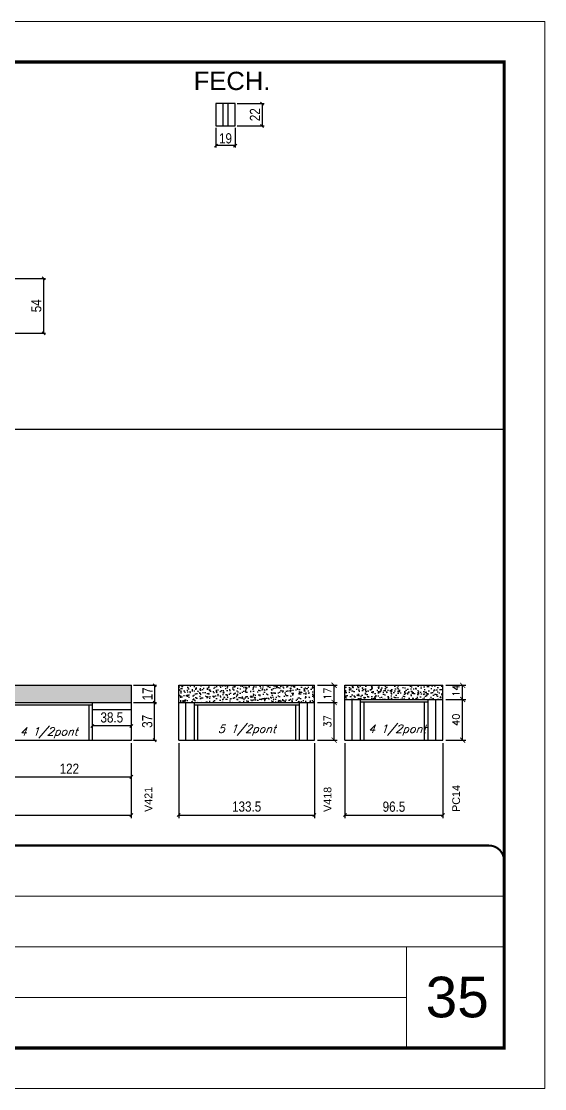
# Model space of a CAD drawing. Extents: x -3394 to 16474, y -5031 to 14397.
# Drawn here: x 8412 to 8927, y 4158 to 5208 of the extents above; entities that cross this region are included whole.
import ezdxf

# ---------------------------------------------------------------- set-up
doc = ezdxf.new("R2010")
doc.units = 0
doc.linetypes.add('CONTINUO', pattern=[0])
doc.linetypes.add('DASHED', pattern=[0.75, 0.5, -0.25])
doc.layers.get('0').update_dxf_attribs({"linetype": 'CONTINUOUS'})
doc.layers.get('Defpoints').update_dxf_attribs({"linetype": 'CONTINUOUS'})
for name, color, linetype, lineweight in [('CARIMBO', 255, 'CONTINUOUS', 9), ('Folhas', 255, 'CONTINUOUS', 9), ('SARRAFO DE PRESSAO', 251, 'DASHED', 9)]:
    doc.layers.add(name, color=color, linetype=linetype, lineweight=lineweight)
for name, color, linetype in [('COTA', 241, 'CONTINUOUS'), ('NOMENCLATURA', 7, 'CONTINUOUS'), ('Painéis', 200, 'CONTINUOUS'), ('SARR_2.2x7', 40, 'CONTINUOUS'), ('SARR_3.5x7', 81, 'CONTINUOUS'), ('texto', 7, 'CONTINUOUS')]:
    doc.layers.add(name, color=color, linetype=linetype)
doc.styles.add('ARIAL', font='arial.ttf')
doc.styles.add('COTA TECNICA', font='techl___.ttf', dxfattribs={"height": 10})
doc.styles.add('ROMANS', font='romans.shx')
doc.dimstyles.new('Cota Paínel', dxfattribs={"dimtxt": 7, "dimasz": 5, "dimexe": 3, "dimexo": 3, "dimgap": 3, "dimtad": 1, "dimdec": 1, "dimzin": 12, "dimdsep": 46, "dimtxsty": 'ROMANS', "dimblk": 'ARCHTICK', "dimcen": 0, "dimclrd": 4, "dimclre": 4, "dimclrt": 1, "dimadec": 1, "dimazin": 3, "dimtfac": 1, "dimtdec": 1, "dimtmove": 0, "dimatfit": 3, "dimldrblk": 'OBLIQUE', "dimfxl": 1, "dimtolj": 1, "dimtzin": 12, "dimarcsym": 0})
doc.dimstyles.new('PAINEL', dxfattribs={"dimtxt": 10, "dimasz": 3, "dimexe": 3, "dimexo": 3, "dimgap": 3, "dimtad": 1, "dimdec": 1, "dimzin": 12, "dimdsep": 46, "dimtxsty": 'COTA TECNICA', "dimblk1": 'OBLIQUE', "dimblk2": 'OBLIQUE', "dimsah": 1, "dimcen": 0.9, "dimclrd": 4, "dimclre": 4, "dimclrt": 240, "dimadec": 1, "dimazin": 3, "dimtfac": 1, "dimtdec": 1, "dimtmove": 0, "dimatfit": 3, "dimfxl": 1, "dimtolj": 1, "dimtzin": 12, "dimarcsym": 0})
pattern_1 = [(50, (8089.2984, -1499.781), (9.109233, -0.796954), [0.9525, -10.4775]), (355, (8089.298, -1499.781), (-1.762171, 9.552842), [0.762, -8.382029]), (100.45144, (8090.0575, -1499.848), (7.347062, 8.755888), [0.8095, -8.904512]), (46.1842, (8089.298, -1497.241), (13.553952, -2.102116), [1.42875, -15.71625]), (96.63556, (8090.428, -1497.416), (11.870207, 12.371306), [1.21425, -13.35678]), (351.18415, (8089.298, -1497.241), (11.870207, 12.371306), [1.142998, -12.572987]), (21, (8090.5684, -1497.876), (7.58072, -5.11326), [0.9525, -10.4775]), (326, (8090.568, -1497.876), (3.090101, 9.209398), [0.762, -8.382]), (71.45144, (8091.2, -1498.302), (10.670821, 4.096138), [0.8095, -8.904497]), (37.5, (8089.2984, -1499.7812), (0.1544302, 4.227752), [0, -8.2804, 0, -8.509, 0, -8.41375]), (7.5, (8089.2984, -1499.7812), (3.340983, 5.0090287), [0, -4.8514, 0, -8.0899, 0, -3.20675]), (327.5, (8086.4663, -1499.7812), (6.7795298, -0.2864372), [0, -3.175, 0, -9.906, 0, -13.1445]), (317.5, (8085.1963, -1499.781), (7.406459, 1.2713246), [0, -4.1275, 0, -6.5786, 0, -9.3345])]

# ---------------------------------------------------------------- blocks, each defined once
blk = doc.blocks.new('9999999999')
at = {"color": 30, "linetype": 'CONTINUO'}
for p, q in [((98564.6, 34379.6), (99584, 34379.6)), ((98564.6, 34329.8), (99488, 34329.8)), ((99584, 34329.8), (99488, 34329.8)), ((99488, 34329.8), (99488, 34230.2)), ((98564.6, 34280), (99488, 34280))]:
    blk.add_line(p, q, dxfattribs=at)
at = {"color": 30, "linetype": 'CONTINUO', "const_width": 2}
blk.add_lwpolyline([(99584, 34230.2), (99584, 34414.4, 0.414214), (99569, 34429.4), (98229, 34429.4, 0.414214), (98214, 34414.4), (98214, 34245.2, 0.414214), (98229, 34230.2), (99584, 34230.2)], format="xyb", dxfattribs=at)
at = {"layer": 'Folhas'}
blk.add_lwpolyline([(98139, 34190.2), (99624, 34190.2), (99624, 35240.2), (98139, 35240.2)], close=True, dxfattribs=at)
at = {"layer": 'Folhas', "color": 30, "const_width": 3}
blk.add_lwpolyline([(98214, 34230.2), (99584, 34230.2), (99584, 35200.2), (98214, 35200.2)], close=True, dxfattribs=at)
blk = doc.blocks.new('_Oblique')
at = {"color": 0, "linetype": 'ByBlock', "lineweight": -2}
blk.add_line((-0.5, -0.5), (0.5, 0.5), dxfattribs=at)
blk = doc.blocks.new('*D1383')
at = {"layer": 'COTA', "color": 4, "linetype": 'Continuous', "lineweight": -2, "transparency": 16777216}
for p, q in [((8624.6, 5127.1), (8651.1, 5127.1)), ((8649.1, 5127.1), (8649.1, 5105.1)), ((8624.6, 5105.1), (8651.1, 5105.1))]:
    blk.add_line(p, q, dxfattribs=at)
at = {"layer": 'Defpoints', "color": 0, "linetype": 'Continuous', "transparency": 16777216}
for p in [(8622.6, 5127.1), (8622.6, 5105.1), (8649.1, 5105.1)]:
    blk.add_point(p, dxfattribs=at)
at = {"layer": 'COTA', "color": 4, "linetype": 'Continuous', "lineweight": -2, "transparency": 16777216, "xscale": 3, "yscale": 3, "zscale": 3}
for p, rotation in [((8649.1, 5127.1), 90), ((8649.1, 5105.1), 270)]:
    blk.add_blockref('_Oblique', p, dxfattribs=dict(at, rotation=rotation))
at = {"layer": 'COTA', "color": 240, "linetype": 'Continuous', "transparency": 16777216, "insert": (8642.1, 5116.1), "char_height": 10, "attachment_point": 5, "rotation": 90, "style": 'COTA TECNICA'}
blk.add_mtext('\\A1;22', dxfattribs=at)
blk = doc.blocks.new('*D1384')
at = {"layer": 'COTA', "color": 4, "linetype": 'Continuous', "lineweight": -2, "transparency": 16777216}
for p, q in [((8603.6, 5103.1), (8603.6, 5083.7)), ((8622.6, 5103.1), (8622.6, 5083.7)), ((8622.6, 5085.7), (8603.6, 5085.7))]:
    blk.add_line(p, q, dxfattribs=at)
at = {"layer": 'Defpoints', "color": 0, "linetype": 'Continuous', "transparency": 16777216}
for p in [(8603.6, 5105.1), (8622.6, 5105.1), (8603.6, 5085.7)]:
    blk.add_point(p, dxfattribs=at)
at = {"layer": 'COTA', "color": 4, "linetype": 'Continuous', "lineweight": -2, "transparency": 16777216, "xscale": 3, "yscale": 3, "zscale": 3, "rotation": 180}
blk.add_blockref('_Oblique', (8603.6, 5085.7), dxfattribs=at)
at = {"layer": 'COTA', "color": 4, "linetype": 'Continuous', "lineweight": -2, "transparency": 16777216, "xscale": 3, "yscale": 3, "zscale": 3}
blk.add_blockref('_Oblique', (8622.6, 5085.7), dxfattribs=at)
at = {"layer": 'COTA', "color": 240, "linetype": 'Continuous', "transparency": 16777216, "insert": (8613.1, 5092.8), "char_height": 10, "attachment_point": 5, "style": 'COTA TECNICA'}
blk.add_mtext('\\A1;19', dxfattribs=at)
blk = doc.blocks.new('*D1396')
at = {"layer": 'COTA', "color": 4, "linetype": 'Continuous', "lineweight": -2, "transparency": 16777216}
for p, q in [((8389.6, 4955.1), (8436, 4955.1)), ((8434, 4955.1), (8434, 4901.1)), ((8389.6, 4901.1), (8436, 4901.1))]:
    blk.add_line(p, q, dxfattribs=at)
at = {"layer": 'Defpoints', "color": 0, "linetype": 'Continuous', "transparency": 16777216}
for p in [(8387.6, 4955.1), (8387.6, 4901.1), (8434, 4901.1)]:
    blk.add_point(p, dxfattribs=at)
at = {"layer": 'COTA', "color": 4, "linetype": 'Continuous', "lineweight": -2, "transparency": 16777216, "xscale": 3, "yscale": 3, "zscale": 3}
for p, rotation in [((8434, 4955.1), 90), ((8434, 4901.1), 270)]:
    blk.add_blockref('_Oblique', p, dxfattribs=dict(at, rotation=rotation))
at = {"layer": 'COTA', "color": 240, "linetype": 'Continuous', "transparency": 16777216, "insert": (8426.9, 4928.1), "char_height": 10, "attachment_point": 5, "rotation": 90, "style": 'COTA TECNICA'}
blk.add_mtext('\\A1;54', dxfattribs=at)
blk = doc.blocks.new('*D1427')
at = {"layer": 'COTA', "color": 4, "linetype": 'ByBlock', "lineweight": -2, "transparency": 16777216}
for p, q in [((8398.4, 4497.8), (8398.4, 4461.7)), ((8520.4, 4497.8), (8520.4, 4461.7)), ((8398.4, 4464.7), (8520.4, 4464.7))]:
    blk.add_line(p, q, dxfattribs=at)
at = {"layer": 'Defpoints', "color": 0, "linetype": 'ByBlock', "transparency": 16777216}
for p in [(8398.4, 4500.8), (8520.4, 4500.8), (8520.4, 4464.7)]:
    blk.add_point(p, dxfattribs=at)
at = {"layer": 'COTA', "color": 4, "linetype": 'ByBlock', "lineweight": -2, "transparency": 16777216, "xscale": 3, "yscale": 3, "zscale": 3, "rotation": 180}
blk.add_blockref('_Oblique', (8398.4, 4464.7), dxfattribs=at)
at = {"layer": 'COTA', "color": 4, "linetype": 'ByBlock', "lineweight": -2, "transparency": 16777216, "xscale": 3, "yscale": 3, "zscale": 3}
blk.add_blockref('_Oblique', (8520.4, 4464.7), dxfattribs=at)
at = {"layer": 'COTA', "color": 240, "linetype": 'ByBlock', "transparency": 16777216, "insert": (8459.4, 4472.7), "char_height": 10, "attachment_point": 5, "style": 'COTA TECNICA'}
blk.add_mtext('\\A1;122', dxfattribs=at)
blk = doc.blocks.new('*D1626')
at = {"layer": 'COTA', "color": 4, "linetype": 'ByBlock', "lineweight": -2, "transparency": 16777216}
for p, q in [((8216.9, 4497.8), (8216.9, 4424.1)), ((8520.4, 4497.8), (8520.4, 4424.1)), ((8216.9, 4427.1), (8520.4, 4427.1))]:
    blk.add_line(p, q, dxfattribs=at)
at = {"layer": 'Defpoints', "color": 0, "linetype": 'ByBlock', "transparency": 16777216}
for p in [(8216.9, 4500.8), (8520.4, 4500.8), (8520.4, 4427.1)]:
    blk.add_point(p, dxfattribs=at)
at = {"layer": 'COTA', "color": 4, "linetype": 'ByBlock', "lineweight": -2, "transparency": 16777216, "xscale": 3, "yscale": 3, "zscale": 3, "rotation": 180}
blk.add_blockref('_Oblique', (8216.9, 4427.1), dxfattribs=at)
at = {"layer": 'COTA', "color": 4, "linetype": 'ByBlock', "lineweight": -2, "transparency": 16777216, "xscale": 3, "yscale": 3, "zscale": 3}
blk.add_blockref('_Oblique', (8520.4, 4427.1), dxfattribs=at)
at = {"layer": 'COTA', "color": 240, "linetype": 'ByBlock', "transparency": 16777216, "insert": (8368.7, 4435.4), "char_height": 10, "attachment_point": 5, "style": 'COTA TECNICA'}
blk.add_mtext('\\A1;303.5', dxfattribs=at)
blk = doc.blocks.new('*D1627')
at = {"layer": 'COTA', "color": 4, "lineweight": -2, "transparency": 16777216}
for p, q in [((8481.9, 4527.8), (8481.9, 4511.8)), ((8520.4, 4527.8), (8520.4, 4511.8)), ((8520.4, 4514.8), (8481.9, 4514.8))]:
    blk.add_line(p, q, dxfattribs=at)
at = {"layer": 'Defpoints', "color": 0, "transparency": 16777216}
for p in [(8481.9, 4530.8), (8520.4, 4530.8), (8481.9, 4514.8)]:
    blk.add_point(p, dxfattribs=at)
at = {"layer": 'COTA', "color": 4, "lineweight": -2, "transparency": 16777216, "xscale": 3, "yscale": 3, "zscale": 3, "rotation": 180}
blk.add_blockref('_Oblique', (8481.9, 4514.8), dxfattribs=at)
at = {"layer": 'COTA', "color": 4, "lineweight": -2, "transparency": 16777216, "xscale": 3, "yscale": 3, "zscale": 3}
blk.add_blockref('_Oblique', (8520.4, 4514.8), dxfattribs=at)
at = {"layer": 'COTA', "color": 240, "transparency": 16777216, "insert": (8501.2, 4523.1), "char_height": 10, "attachment_point": 5, "style": 'COTA TECNICA'}
blk.add_mtext('\\A1;38.5', dxfattribs=at)
blk = doc.blocks.new('*D1628')
at = {"layer": 'COTA', "color": 4, "linetype": 'ByBlock', "lineweight": -2, "transparency": 16777216}
for p, q in [((8567.1, 4497.8), (8567.1, 4424.1)), ((8700.6, 4497.8), (8700.6, 4424.1)), ((8567.1, 4427.1), (8700.6, 4427.1))]:
    blk.add_line(p, q, dxfattribs=at)
at = {"layer": 'Defpoints', "color": 0, "linetype": 'ByBlock', "transparency": 16777216}
for p in [(8567.1, 4500.8), (8700.6, 4500.8), (8700.6, 4427.1)]:
    blk.add_point(p, dxfattribs=at)
at = {"layer": 'COTA', "color": 4, "linetype": 'ByBlock', "lineweight": -2, "transparency": 16777216, "xscale": 3, "yscale": 3, "zscale": 3, "rotation": 180}
blk.add_blockref('_Oblique', (8567.1, 4427.1), dxfattribs=at)
at = {"layer": 'COTA', "color": 4, "linetype": 'ByBlock', "lineweight": -2, "transparency": 16777216, "xscale": 3, "yscale": 3, "zscale": 3}
blk.add_blockref('_Oblique', (8700.6, 4427.1), dxfattribs=at)
at = {"layer": 'COTA', "color": 240, "linetype": 'ByBlock', "transparency": 16777216, "insert": (8633.9, 4435.4), "char_height": 10, "attachment_point": 5, "style": 'COTA TECNICA'}
blk.add_mtext('\\A1;133.5', dxfattribs=at)
blk = doc.blocks.new('_ArchTick')
at = {"color": 0, "linetype": 'ByBlock', "const_width": 0.15}
blk.add_lwpolyline([(-0.5, -0.5), (0.5, 0.5)], dxfattribs=at)
blk = doc.blocks.new('*D1429')
at = {"layer": 'COTA', "color": 4, "lineweight": -2, "transparency": 16777216}
for p, q in [((8703.6, 4537.8), (8723, 4537.8)), ((8720, 4500.8), (8720, 4537.8)), ((8703.6, 4500.8), (8723, 4500.8))]:
    blk.add_line(p, q, dxfattribs=at)
at = {"layer": 'Defpoints', "color": 0, "transparency": 16777216}
for p in [(8700.6, 4537.8), (8720, 4537.8), (8700.6, 4500.8)]:
    blk.add_point(p, dxfattribs=at)
at = {"layer": 'COTA', "color": 4, "lineweight": -2, "transparency": 16777216, "xscale": 5, "yscale": 5, "zscale": 5}
for p, rotation in [((8720, 4537.8), 90), ((8720, 4500.8), 270)]:
    blk.add_blockref('_ArchTick', p, dxfattribs=dict(at, rotation=rotation))
at = {"layer": 'COTA', "color": 1, "transparency": 16777216, "insert": (8713.5, 4519.3), "char_height": 7, "attachment_point": 5, "rotation": 90, "style": 'ROMANS'}
blk.add_mtext('\\A1;37', dxfattribs=at)
blk = doc.blocks.new('*D1430')
at = {"layer": 'COTA', "color": 4, "linetype": 'Continuous', "lineweight": -2, "transparency": 16777216}
for p, q in [((8703.6, 4554.8), (8723, 4554.8)), ((8720, 4537.8), (8720, 4554.8))]:
    blk.add_line(p, q, dxfattribs=at)
at = {"layer": 'COTA', "color": 4, "lineweight": -2, "transparency": 16777216}
blk.add_line((8703.6, 4537.8), (8723, 4537.8), dxfattribs=at)
at = {"layer": 'Defpoints', "color": 0, "linetype": 'Continuous', "transparency": 16777216}
for p in [(8700.6, 4554.8), (8720, 4554.8), (8700.6, 4537.8)]:
    blk.add_point(p, dxfattribs=at)
at = {"layer": 'COTA', "color": 4, "linetype": 'Continuous', "lineweight": -2, "transparency": 16777216, "xscale": 5, "yscale": 5, "zscale": 5}
for p, rotation in [((8720, 4554.8), 90), ((8720, 4537.8), 270)]:
    blk.add_blockref('_ArchTick', p, dxfattribs=dict(at, rotation=rotation))
at = {"layer": 'COTA', "color": 1, "linetype": 'Continuous', "transparency": 16777216, "insert": (8713.5, 4546.5), "char_height": 7, "attachment_point": 5, "rotation": 90, "style": 'ROMANS'}
blk.add_mtext('\\A1;17', dxfattribs=at)
blk = doc.blocks.new('*D1629')
at = {"layer": 'COTA', "color": 4, "linetype": 'ByBlock', "lineweight": -2, "transparency": 16777216}
for p, q in [((8730.6, 4497.8), (8730.6, 4424.1)), ((8827.1, 4497.8), (8827.1, 4424.1)), ((8730.6, 4427.1), (8827.1, 4427.1))]:
    blk.add_line(p, q, dxfattribs=at)
at = {"layer": 'Defpoints', "color": 0, "linetype": 'ByBlock', "transparency": 16777216}
for p in [(8730.6, 4500.8), (8827.1, 4500.8), (8827.1, 4427.1)]:
    blk.add_point(p, dxfattribs=at)
at = {"layer": 'COTA', "color": 4, "linetype": 'ByBlock', "lineweight": -2, "transparency": 16777216, "xscale": 3, "yscale": 3, "zscale": 3, "rotation": 180}
blk.add_blockref('_Oblique', (8730.6, 4427.1), dxfattribs=at)
at = {"layer": 'COTA', "color": 4, "linetype": 'ByBlock', "lineweight": -2, "transparency": 16777216, "xscale": 3, "yscale": 3, "zscale": 3}
blk.add_blockref('_Oblique', (8827.1, 4427.1), dxfattribs=at)
at = {"layer": 'COTA', "color": 240, "linetype": 'ByBlock', "transparency": 16777216, "insert": (8778.9, 4435.3), "char_height": 10, "attachment_point": 5, "style": 'COTA TECNICA'}
blk.add_mtext('\\A1;96.5', dxfattribs=at)
blk = doc.blocks.new('*D1431')
at = {"layer": 'COTA', "color": 4, "lineweight": -2, "transparency": 16777216}
for p, q in [((8830.1, 4540.8), (8849.5, 4540.8)), ((8846.5, 4500.8), (8846.5, 4540.8)), ((8830.1, 4500.8), (8849.5, 4500.8))]:
    blk.add_line(p, q, dxfattribs=at)
at = {"layer": 'Defpoints', "color": 0, "transparency": 16777216}
for p in [(8827.1, 4540.8), (8846.5, 4540.8), (8827.1, 4500.8)]:
    blk.add_point(p, dxfattribs=at)
at = {"layer": 'COTA', "color": 4, "lineweight": -2, "transparency": 16777216, "xscale": 5, "yscale": 5, "zscale": 5}
for p, rotation in [((8846.5, 4540.8), 90), ((8846.5, 4500.8), 270)]:
    blk.add_blockref('_ArchTick', p, dxfattribs=dict(at, rotation=rotation))
at = {"layer": 'COTA', "color": 1, "transparency": 16777216, "insert": (8840, 4520.8), "char_height": 7, "attachment_point": 5, "rotation": 90, "style": 'ROMANS'}
blk.add_mtext('\\A1;40', dxfattribs=at)
blk = doc.blocks.new('*D1432')
at = {"layer": 'COTA', "color": 4, "linetype": 'Continuous', "lineweight": -2, "transparency": 16777216}
for p, q in [((8830.1, 4554.8), (8849.5, 4554.8)), ((8846.5, 4540.8), (8846.5, 4554.8))]:
    blk.add_line(p, q, dxfattribs=at)
at = {"layer": 'COTA', "color": 4, "lineweight": -2, "transparency": 16777216}
blk.add_line((8830.1, 4540.8), (8849.5, 4540.8), dxfattribs=at)
at = {"layer": 'Defpoints', "color": 0, "linetype": 'Continuous', "transparency": 16777216}
for p in [(8827.1, 4554.8), (8846.5, 4554.8), (8827.1, 4540.8)]:
    blk.add_point(p, dxfattribs=at)
at = {"layer": 'COTA', "color": 4, "linetype": 'Continuous', "lineweight": -2, "transparency": 16777216, "xscale": 5, "yscale": 5, "zscale": 5}
for p, rotation in [((8846.5, 4554.8), 90), ((8846.5, 4540.8), 270)]:
    blk.add_blockref('_ArchTick', p, dxfattribs=dict(at, rotation=rotation))
at = {"layer": 'COTA', "color": 1, "linetype": 'Continuous', "transparency": 16777216, "insert": (8840, 4549.5), "char_height": 7, "attachment_point": 5, "rotation": 90, "style": 'ROMANS'}
blk.add_mtext('\\A1;14', dxfattribs=at)
blk = doc.blocks.new('*D1440')
at = {"layer": 'COTA', "color": 4, "linetype": 'Continuous', "lineweight": -2, "transparency": 16777216}
for p, q in [((8522.4, 4537.8), (8545.3, 4537.8)), ((8543.3, 4500.8), (8543.3, 4537.8)), ((8522.4, 4500.8), (8545.3, 4500.8))]:
    blk.add_line(p, q, dxfattribs=at)
at = {"layer": 'Defpoints', "color": 0, "linetype": 'Continuous', "transparency": 16777216}
for p in [(8520.4, 4537.8), (8543.3, 4537.8), (8520.4, 4500.8)]:
    blk.add_point(p, dxfattribs=at)
at = {"layer": 'COTA', "color": 4, "linetype": 'Continuous', "lineweight": -2, "transparency": 16777216, "xscale": 3, "yscale": 3, "zscale": 3}
for p, rotation in [((8543.3, 4537.8), 90), ((8543.3, 4500.8), 270)]:
    blk.add_blockref('_Oblique', p, dxfattribs=dict(at, rotation=rotation))
at = {"layer": 'COTA', "color": 240, "linetype": 'Continuous', "transparency": 16777216, "insert": (8536.1, 4519.3), "char_height": 10, "attachment_point": 5, "rotation": 90, "style": 'COTA TECNICA'}
blk.add_mtext('\\A1;37', dxfattribs=at)
blk = doc.blocks.new('*D1441')
at = {"layer": 'COTA', "color": 4, "linetype": 'Continuous', "lineweight": -2, "transparency": 16777216}
for p, q in [((8522.4, 4554.8), (8545.3, 4554.8)), ((8543.3, 4554.8), (8543.3, 4537.8)), ((8522.4, 4537.8), (8545.3, 4537.8))]:
    blk.add_line(p, q, dxfattribs=at)
at = {"layer": 'Defpoints', "color": 0, "linetype": 'Continuous', "transparency": 16777216}
for p in [(8520.4, 4554.8), (8520.4, 4537.8), (8543.3, 4537.8)]:
    blk.add_point(p, dxfattribs=at)
at = {"layer": 'COTA', "color": 4, "linetype": 'Continuous', "lineweight": -2, "transparency": 16777216, "xscale": 3, "yscale": 3, "zscale": 3}
for p, rotation in [((8543.3, 4554.8), 90), ((8543.3, 4537.8), 270)]:
    blk.add_blockref('_Oblique', p, dxfattribs=dict(at, rotation=rotation))
at = {"layer": 'COTA', "color": 240, "linetype": 'Continuous', "transparency": 16777216, "insert": (8536.3, 4546.3), "char_height": 10, "attachment_point": 5, "rotation": 90, "style": 'COTA TECNICA'}
blk.add_mtext('\\A1;17', dxfattribs=at)

msp = doc.modelspace()

# ---------------------------------------------------------------- hatches: boundary and pattern name
at = {"layer": 'COTA', "linetype": 'Continuous'}
h = msp.add_hatch(dxfattribs=at)
h.set_pattern_fill('AR-CONC', color=256, scale=0.05)
h.set_pattern_definition([(50, (633.535, -6052.985), (9.1092334, -0.7969543), [0.9525, -10.4775]), (355, (633.535, -6052.985), (-1.762171, 9.552842), [0.762, -8.382029]), (100.451445, (634.2945, -6053.051), (7.3470624, 8.7558876), [0.8095004, -8.904512]), (46.1842, (633.535, -6050.445), (13.553952, -2.102116), [1.42875, -15.71625]), (96.63556, (634.665, -6050.62), (11.870207, 12.371306), [1.214251, -13.35678]), (351.18415, (633.535, -6050.445), (11.870207, 12.371306), [1.142998, -12.572987]), (21, (634.805, -6051.08), (7.5807196, -5.11326), [0.9525, -10.4775]), (326, (634.805, -6051.08), (3.0901014, 9.209398), [0.762, -8.382]), (71.451445, (635.437, -6051.506), (10.670821, 4.0961384), [0.8095004, -8.904497]), (37.5, (633.5354, -6052.985), (0.1544302, 4.22775194), [0, -8.2804, 0, -8.509, 0, -8.41375]), (7.5, (633.5354, -6052.985), (3.3409831, 5.0090287), [0, -4.8514, 0, -8.0899, 0, -3.20675]), (327.5, (630.7033, -6052.985), (6.7795298, -0.2864372), [0, -3.175, 0, -9.906, 0, -13.1445]), (317.5, (629.433, -6052.985), (7.406459, 1.2713246), [0, -4.1275, 0, -6.5786, 0, -9.3345])])
h.paths.add_polyline_path([(8341.43, 4712.84), (8361.43, 4712.84), (8361.43, 4554.84), (8520.43, 4554.84), (8520.43, 4537.84), (8361.43, 4537.84), (8361.43, 4522.84), (8216.93, 4522.84), (8216.93, 4544.84), (8341.43, 4544.84)])
h = msp.add_hatch(dxfattribs=at)
h.set_pattern_fill('AR-CONC', color=256, scale=0.05)
h.set_pattern_definition(pattern_1)
h.paths.add_polyline_path([(8700.63, 4537.84), (8700.63, 4554.84), (8567.13, 4554.84), (8567.13, 4537.84)])
h = msp.add_hatch(dxfattribs=at)
h.set_pattern_fill('AR-CONC', color=256, scale=0.05)
h.set_pattern_definition(pattern_1)
h.paths.add_polyline_path([(8730.63, 4554.84), (8730.63, 4540.84), (8827.13, 4540.84), (8827.13, 4554.84)])

# ---------------------------------------------------------------- linework, layer by layer
for p, q in [((8361.43, 4554.84), (8520.43, 4554.84)), ((8520.43, 4537.84), (8520.43, 4554.84)), ((8567.13, 4537.84), (8567.13, 4554.84)), ((8700.63, 4537.84), (8700.63, 4554.84)), ((8730.63, 4540.84), (8730.63, 4554.84)), ((8827.13, 4540.84), (8827.13, 4554.84))]:
    msp.add_line(p, q, dxfattribs=at)
at = {"layer": 'COTA', "linetype": 'ByBlock'}
for p, q in [((8567.13, 4554.84), (8700.63, 4554.84)), ((8730.63, 4554.84), (8827.13, 4554.84))]:
    msp.add_line(p, q, dxfattribs=at)
at = {"layer": 'Painéis', "linetype": 'Continuous'}
for p, q in [((8622.59, 5127.1), (8603.59, 5127.1)), ((8603.59, 5127.1), (8603.59, 5105.1)), ((8622.59, 5105.1), (8622.59, 5127.1)), ((8603.59, 5105.1), (8622.59, 5105.1)), ((7517.21, 4806.62), (8887.21, 4806.62))]:
    msp.add_line(p, q, dxfattribs=at)
at = {"layer": 'Painéis', "linetype": 'ByBlock'}
for p, q in [((8361.43, 4537.84), (8520.43, 4537.84)), ((8520.43, 4500.84), (8520.43, 4537.84)), ((8567.13, 4537.84), (8700.63, 4537.84)), ((8567.13, 4500.84), (8567.13, 4537.84)), ((8700.63, 4500.84), (8700.63, 4537.84)), ((8730.63, 4540.84), (8827.13, 4540.84)), ((8730.63, 4500.84), (8730.63, 4540.84)), ((8827.13, 4500.84), (8827.13, 4540.84)), ((8216.93, 4500.84), (8520.43, 4500.84)), ((8567.13, 4500.84), (8700.63, 4500.84)), ((8730.63, 4500.84), (8827.13, 4500.84))]:
    msp.add_line(p, q, dxfattribs=at)
at = {"layer": 'SARR_2.2x7', "ltscale": 25}
for p, q in [((8610.59, 5127.1), (8610.59, 5105.1)), ((8615.59, 5105.1), (8615.59, 5127.1))]:
    msp.add_line(p, q, dxfattribs=at)
at = {"layer": 'SARR_2.2x7', "linetype": 'Continuous'}
for p, q in [((8574.13, 4500.84), (8574.13, 4537.84)), ((8693.63, 4500.84), (8693.63, 4537.84)), ((8737.63, 4500.84), (8737.63, 4540.84)), ((8745.63, 4538.64), (8812.13, 4538.64)), ((8820.13, 4500.84), (8820.13, 4540.84)), ((8398.43, 4535.64), (8481.93, 4535.64)), ((8481.93, 4530.84), (8520.43, 4530.84)), ((8582.13, 4535.64), (8685.63, 4535.64))]:
    msp.add_line(p, q, dxfattribs=at)
at = {"layer": 'SARR_3.5x7'}
for p, q in [((8481.93, 4537.84), (8481.93, 4500.84)), ((8582.13, 4537.84), (8582.13, 4500.84)), ((8685.63, 4537.84), (8685.63, 4500.84)), ((8745.63, 4540.84), (8745.63, 4500.84)), ((8749.13, 4538.64), (8749.13, 4500.84)), ((8808.63, 4538.64), (8808.63, 4500.84)), ((8812.13, 4540.84), (8812.13, 4500.84)), ((8478.43, 4535.64), (8478.43, 4500.84)), ((8585.63, 4535.64), (8585.63, 4500.84)), ((8682.13, 4535.64), (8682.13, 4500.84)), ((8478.43, 4500.84), (8481.93, 4500.84)), ((8582.13, 4500.84), (8585.63, 4500.84)), ((8682.13, 4500.84), (8685.63, 4500.84)), ((8745.63, 4500.84), (8749.13, 4500.84)), ((8775.63, 4500.84), (8779.13, 4500.84)), ((8779.13, 4500.84), (8782.63, 4500.84)), ((8808.63, 4500.84), (8812.13, 4500.84))]:
    msp.add_line(p, q, dxfattribs=at)

# ---------------------------------------------------------------- block references
at = {"layer": 'SARRAFO DE PRESSAO', "color": 6, "linetype": 'ByBlock'}
msp.add_blockref('9999999999', (-90696.77, -30032.25), dxfattribs=at)

# ---------------------------------------------------------------- texts
at = {"layer": 'CARIMBO', "style": 'ARIAL'}
msp.add_text('35', height=40, dxfattribs=at).set_placement((8810.07, 4228.09))
at = {"layer": 'NOMENCLATURA', "linetype": 'Continuous', "style": 'ARIAL'}
msp.add_text('FECH.', height=18, dxfattribs=at).set_placement((8581.81, 5140.36))
for s, p in [('V421', (8540.96, 4430.18)), ('V418', (8717.34, 4430.18)), ('PC14', (8843.85, 4430.18))]:
    msp.add_text(s, height=7.567, rotation=90, dxfattribs=at).set_placement(p)
at = {"layer": 'texto', "color": 2, "char_height": 8, "attachment_point": 5, "style": 'ROMANS'}
for s, insert in [('{\\Q19;\\C256;5 1/2pont}', (8634.19, 4510.69)), ('{\\Q19;\\C256;4 1/2pont}', (8782.04, 4510.69)), ('{\\Q19;\\C256;4 1/2pont}', (8439.18, 4508.06))]:
    msp.add_mtext(s, dxfattribs=dict(at, insert=insert))

# ---------------------------------------------------------------- dimensions: what is measured, and where the dimension line sits
at = {"layer": 'COTA', "linetype": 'Continuous'}
for base, p1, p2, picture, middle in [((8649.11, 5105.1), (8622.59, 5127.1), (8622.59, 5105.1), '*D1383', (8642.11, 5116.1)), ((8434.04, 4901.07), (8387.58, 4955.07), (8387.58, 4901.07), '*D1396', (8426.93, 4928.07)), ((8543.33, 4537.84), (8520.43, 4554.84), (8520.43, 4537.84), '*D1441', (8536.26, 4546.34)), ((8543.33, 4537.84), (8520.43, 4500.84), (8520.43, 4537.84), '*D1440', (8536.12, 4519.34))]:
    dim = msp.add_linear_dim(base=base, p1=p1, p2=p2, angle=90, dimstyle='PAINEL', override={"dimexe": 2, "dimexo": 2, "dimgap": 2, "dimadec": 8, "dimtix": 1, "dimatfit": 2, "dimldrblk": 'Oblique'}, dxfattribs=at)
    dim.commit()
    dim.dimension.update_dxf_attribs({"geometry": picture, "text_midpoint": middle})
dim = msp.add_linear_dim(base=(8603.59, 5085.74), p1=(8622.59, 5105.1), p2=(8603.59, 5105.1), dimstyle='PAINEL', override={"dimexe": 2, "dimexo": 2, "dimgap": 2, "dimadec": 8, "dimtix": 1, "dimatfit": 2, "dimldrblk": 'Oblique'}, dxfattribs=at)
dim.commit()
dim.dimension.update_dxf_attribs({"geometry": '*D1384', "text_midpoint": (8613.09, 5092.83)})
for base, p1, p2, picture, middle in [((8720.02, 4554.84), (8700.63, 4537.84), (8700.63, 4554.84), '*D1430', (8720.02, 4546.53)), ((8846.53, 4554.84), (8827.13, 4540.84), (8827.13, 4554.84), '*D1432', (8846.53, 4549.53))]:
    dim = msp.add_linear_dim(base=base, p1=p1, p2=p2, angle=90, dimstyle='Cota Paínel', dxfattribs=at)
    dim.commit()
    dim.dimension.update_dxf_attribs({"geometry": picture, "text_midpoint": middle, "dimtype": 160})
at = {"layer": 'COTA'}
for base, p1, p2, picture, middle in [((8720.02, 4537.84), (8700.63, 4500.84), (8700.63, 4537.84), '*D1429', (8713.52, 4519.34)), ((8846.53, 4540.84), (8827.13, 4500.84), (8827.13, 4540.84), '*D1431', (8840.03, 4520.84))]:
    dim = msp.add_linear_dim(base=base, p1=p1, p2=p2, angle=90, dimstyle='Cota Paínel', dxfattribs=at)
    dim.commit()
    dim.dimension.update_dxf_attribs({"geometry": picture, "text_midpoint": middle})
dim = msp.add_linear_dim(base=(8481.93, 4514.84), p1=(8520.43, 4530.84), p2=(8481.93, 4530.84), dimstyle='PAINEL', dxfattribs=at)
dim.commit()
dim.dimension.update_dxf_attribs({"geometry": '*D1627', "text_midpoint": (8501.18, 4523.08)})
at = {"layer": 'COTA', "linetype": 'ByBlock'}
for base, p1, p2, picture, middle in [((8520.43, 4427.14), (8216.93, 4500.84), (8520.43, 4500.84), '*D1626', (8368.68, 4435.36)), ((8700.63, 4427.14), (8567.13, 4500.84), (8700.63, 4500.84), '*D1628', (8633.88, 4435.36)), ((8827.13, 4427.14), (8730.63, 4500.84), (8827.13, 4500.84), '*D1629', (8778.88, 4435.28))]:
    dim = msp.add_linear_dim(base=base, p1=p1, p2=p2, dimstyle='PAINEL', dxfattribs=at)
    dim.commit()
    dim.dimension.update_dxf_attribs({"geometry": picture, "text_midpoint": middle})
dim = msp.add_linear_dim(base=(8520.43, 4464.66), p1=(8398.43, 4500.84), p2=(8520.43, 4500.84), dimstyle='PAINEL', override={"dimtmove": 1}, dxfattribs=at)
dim.commit()
dim.dimension.update_dxf_attribs({"geometry": '*D1427', "text_midpoint": (8459.43, 4472.72)})

doc.saveas('drawing.dxf')
